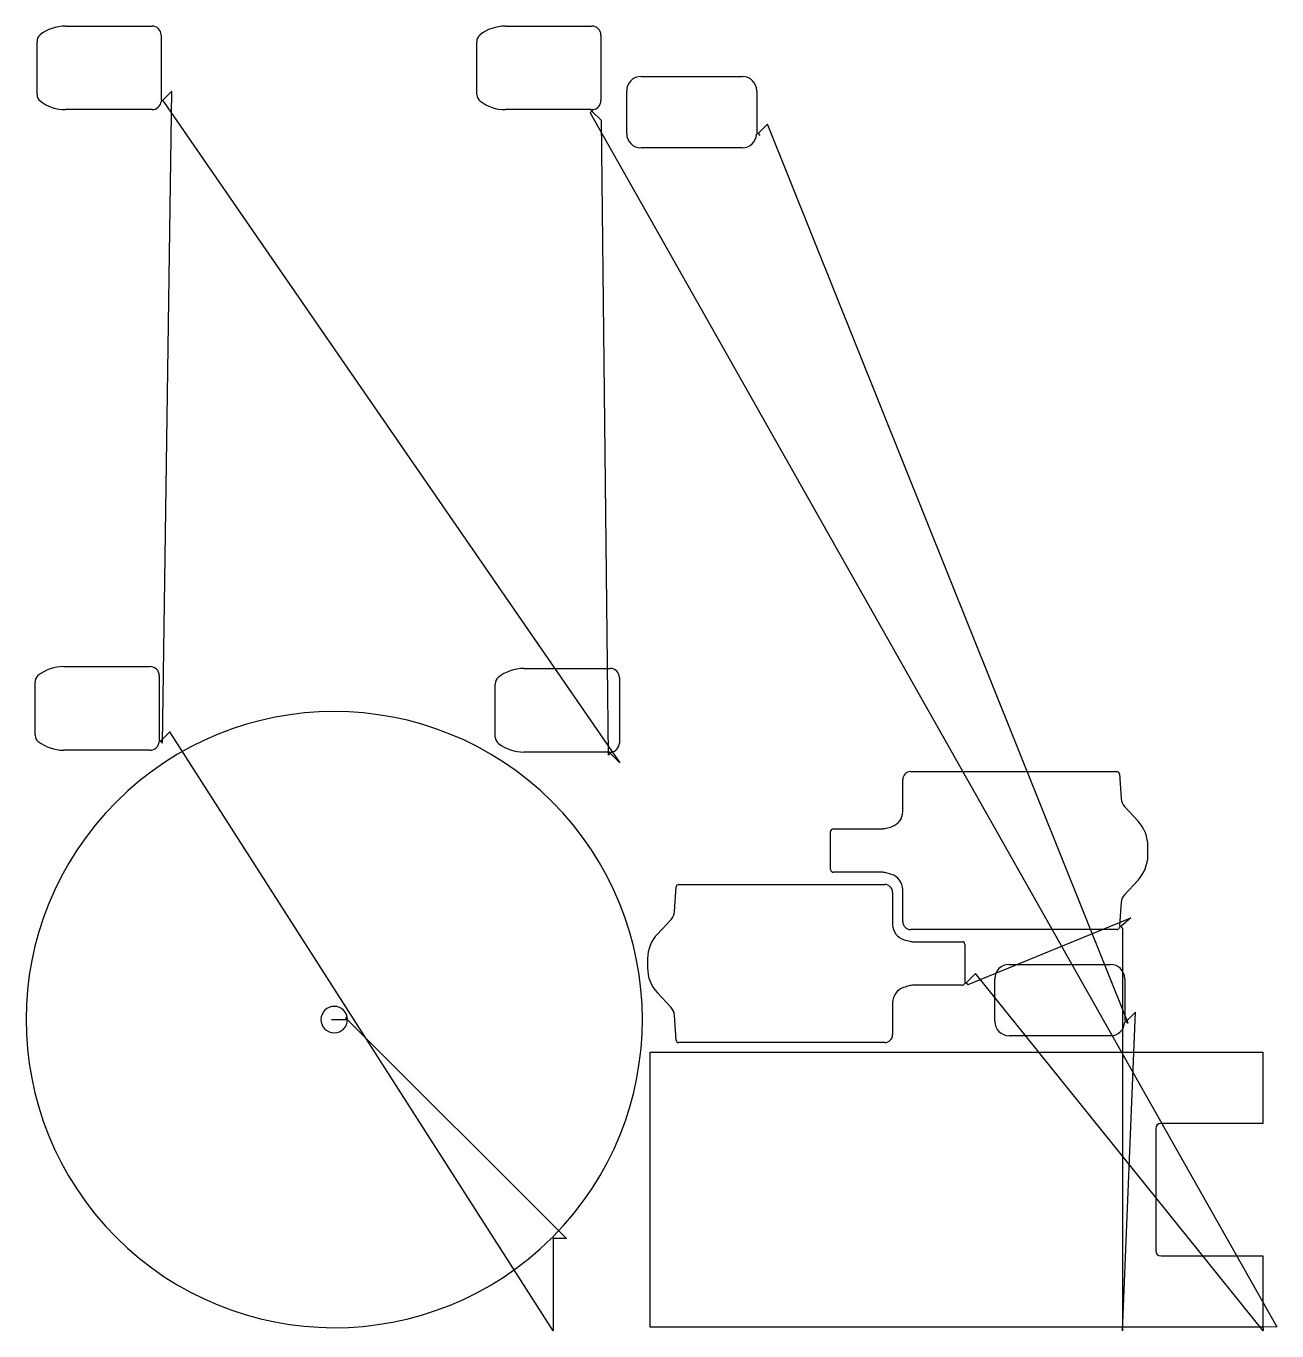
# Model space of a CAD drawing. Header units: metres. Extents: x 6 to 2363, y 0 to 2460.
import ezdxf

# ---------------------------------------------------------------- set-up
doc = ezdxf.new("R2010")
doc.units = ezdxf.units.M

msp = doc.modelspace()

# ---------------------------------------------------------------- linework, layer by layer
at = {"layer": 'TOOL_0'}
for p, q in [((80.039, 2459.66), (242.936, 2459.66)), ((259.936, 2442.66), (259.936, 2320.66)), ((909.072, 2459.657), (1071.969, 2459.657)), ((1088.969, 2442.657), (1088.969, 2319.157)), ((26.136, 2330.405), (26.136, 2430.155)), ((855.169, 2330.402), (855.169, 2430.152)), ((1164.458, 2364.592), (1355.458, 2364.592)), ((280.18, 2336.782), (262.502, 2319.104)), ((262.569, 1108.102), (280.18, 2336.782)), ((1137.458, 2257.192), (1137.458, 2337.592)), ((1382.458, 2337.592), (1382.458, 2258.692)), ((262.502, 2319.104), (259.87, 2317.662)), ((259.936, 2320.66), (262.502, 2319.103)), ((262.502, 2319.103), (266.038, 2315.567)), ((266.038, 2315.567), (1124.39, 1070.969)), ((242.936, 2302.161), (80.036, 2302.161)), ((1070.468, 2302.158), (909.069, 2302.158)), ((1072.026, 2299.591), (1068.49, 2296.055)), ((1068.49, 2296.055), (2362.92, 7.734)), ((1072.025, 2299.592), (1070.468, 2302.158)), ((1089.703, 2281.914), (1072.025, 2299.592)), ((1073.468, 2302.223), (1072.026, 2299.591)), ((1103.177, 1085.11), (1089.703, 2281.914)), ((1402.715, 2274.833), (1385.037, 2257.156)), ((2082.323, 579.87), (1402.715, 2274.833)), ((1385.037, 2257.156), (1382.416, 2255.692)), ((1382.458, 2258.692), (1385.037, 2257.156)), ((1385.037, 2257.156), (1388.573, 2253.62)), ((1355.458, 2230.192), (1164.458, 2230.192)), ((76.57, 1252.195), (239.467, 1252.195)), ((256.467, 1235.195), (256.467, 1113.195)), ((943.759, 1248.712), (1106.656, 1248.712)), ((1123.656, 1231.712), (1123.656, 1108.212)), ((22.667, 1122.94), (22.667, 1222.69)), ((889.856, 1119.457), (889.856, 1219.207)), ((259.033, 1111.639), (256.401, 1110.197)), ((256.467, 1113.195), (259.033, 1111.638)), ((276.711, 1129.317), (259.033, 1111.639)), ((259.033, 1111.638), (262.569, 1108.102)), ((998.809, 0), (276.711, 1129.317)), ((239.467, 1094.696), (76.567, 1094.696)), ((1105.155, 1091.213), (943.756, 1091.213)), ((1106.713, 1088.646), (1103.177, 1085.11)), ((1106.712, 1088.647), (1105.155, 1091.213)), ((1124.39, 1070.969), (1106.712, 1088.647)), ((1108.155, 1091.278), (1106.713, 1088.646)), ((1657.832, 979.182), (1657.832, 1039.499)), ((1672.832, 1054.499), (2060.976, 1054.499)), ((2065.964, 1049.848), (2069.216, 1003.347)), ((2075.548, 988.715), (2101.194, 961.02)), ((1521.832, 869.5), (1521.832, 941.5)), ((1526.832, 946.5), (1618.616, 946.5)), ((1618.616, 864.5), (1526.832, 864.5)), ((1227.349, 790.388), (1230.601, 836.89)), ((1235.589, 841.541), (1623.733, 841.541)), ((2101.194, 849.979), (2075.549, 822.285)), ((1638.733, 826.541), (1638.733, 766.224)), ((1657.833, 771.5), (1657.833, 831.817)), ((2069.217, 807.653), (2066.175, 764.144)), ((1195.371, 748.061), (1221.017, 775.756)), ((1780.75, 652.822), (2087.571, 778.821)), ((2066.175, 764.144), (2068.664, 762.466)), ((2087.571, 778.821), (2068.663, 762.466)), ((2060.977, 756.5), (1672.833, 756.5)), ((2068.663, 762.466), (2065.965, 761.151)), ((2068.664, 762.466), (2071.935, 758.684)), ((2071.935, 758.684), (2071.935, -0.007)), ((1677.95, 733.541), (1769.734, 733.541)), ((1774.734, 728.541), (1774.734, 658.049)), ((1858.208, 690.842), (2049.208, 690.842)), ((1794.89, 674.038), (1777.213, 656.36)), ((2336.743, -0.005), (1794.89, 674.038)), ((1769.733, 651.542), (1677.949, 651.542)), ((1777.213, 656.36), (1774.508, 655.059)), ((1774.734, 658.049), (1777.214, 656.358)), ((1777.214, 656.358), (1780.75, 652.822)), ((1831.208, 583.442), (1831.208, 663.842)), ((2076.208, 663.842), (2076.208, 584.942)), ((1221.017, 609.326), (1195.371, 637.021)), ((1638.733, 618.859), (1638.733, 558.542)), ((1230.601, 548.193), (1227.349, 594.694)), ((2071.935, -0.007), (2096.465, 601.083)), ((2096.465, 601.083), (2078.787, 583.406)), ((581.322, 586.763), (611.322, 586.763)), ((611.322, 586.763), (607.786, 590.299)), ((607.786, 590.299), (1023.809, 174.272)), ((2078.787, 583.406), (2076.166, 581.942)), ((2076.208, 584.942), (2078.787, 583.406)), ((2078.787, 583.406), (2082.323, 579.87)), ((1623.733, 543.542), (1235.589, 543.542)), ((2049.208, 556.442), (1858.208, 556.442)), ((1181.608, 7.275), (1181.608, 525.275)), ((1181.608, 525.275), (2336.608, 525.275)), ((2336.608, 525.275), (2336.608, 391.275)), ((2134.608, 381.275), (2134.608, 151.275)), ((2336.608, 391.275), (2144.608, 391.275)), ((998.809, 174.272), (995.91, 175.05)), ((998.029, 177.169), (998.809, 174.272)), ((1023.809, 174.272), (998.809, 174.272)), ((998.809, 174.272), (998.809, 169.272)), ((998.809, 169.272), (998.809, 0)), ((2144.608, 141.275), (2336.608, 141.275)), ((2336.608, 141.275), (2336.608, 7.275)), ((2336.608, 7.275), (1181.608, 7.275)), ((2362.92, 7.734), (2336.608, 7.275)), ((2336.608, 7.275), (2336.743, 4.975)), ((2336.743, 4.975), (2336.743, -0.005))]:
    msp.add_line(p, q, dxfattribs=at)
for centre, radius, start, end in [((41.331, 2431.273), 15.236, 130.722845, 184.20806), ((80.039, 2380.974), 78.686, 90, 128.188554), ((242.936, 2442.66), 17, 0, 90), ((870.364, 2431.27), 15.236, 130.722845, 184.20806), ((909.072, 2380.971), 78.686, 90, 128.188554), ((1071.969, 2442.657), 17, 0, 90), ((1164.458, 2337.592), 27, 90, 180), ((1355.458, 2337.592), 27, 0, 90), ((41.136, 2330.405), 15, 180, 232.391351), ((80.036, 2380.911), 78.75, 232.395387, 270), ((242.936, 2319.161), 17, 270, 354.941355), ((870.169, 2330.402), 15, 180, 232.391351), ((909.069, 2380.908), 78.75, 232.395387, 270), ((1071.969, 2319.157), 17, 275.058645, 0), ((1164.458, 2257.192), 27, 180, 270), ((1355.458, 2257.192), 27, 270, 356.815226), ((37.862, 1223.808), 15.236, 130.722845, 184.20806), ((76.57, 1173.509), 78.686, 90, 128.188554), ((239.467, 1235.195), 17, 0, 90), ((905.051, 1220.325), 15.236, 130.722845, 184.20806), ((943.759, 1170.026), 78.686, 90, 128.188554), ((1106.656, 1231.712), 17, 0, 90), ((586.322, 586.764), 580.75, 315.147337, 134.999721), ((37.667, 1122.94), 15, 180, 232.391351), ((76.567, 1173.446), 78.75, 232.395387, 270), ((239.467, 1111.696), 17, 270, 354.941355), ((904.856, 1119.457), 15, 180, 232.391351), ((943.756, 1169.963), 78.75, 232.395387, 270), ((1106.656, 1108.212), 17, 275.058645, 0), ((1672.832, 1039.499), 15, 90, 180), ((2060.964, 1049.486), 5.013, 4.140989, 89.862847), ((586.322, 586.764), 580.75, 134.999721, 314.851686), ((2093.235, 1005.055), 24.08, 184.067477, 222.733061), ((1627.811, 979.198), 30.021, 288.078262, 359.969464), ((2049.833, 913.459), 70, 0, 42.800116), ((1526.832, 941.5), 5, 90, 180), ((1618.616, 975.5), 29, 270, 285.998858), ((1547.229, 1242.366), 305.245, 285.073222, 287.128204), ((1367.952, 905.5), 751.923, 359.268699, 0.606479), ((2049.765, 897.569), 70.069, 317.220265, 358.637571), ((1526.832, 869.5), 5, 180, 270), ((1618.543, 834.9), 29.6, 76.143561, 89.858697), ((1545.398, 562.245), 311.891, 73.09295, 75.093031), ((1235.601, 836.528), 5.013, 90.137153, 175.859011), ((1623.733, 826.541), 15, 0, 90), ((1627.833, 831.817), 30, 0, 74.0003), ((2093.236, 805.945), 24.08, 137.266939, 175.932523), ((1203.33, 792.096), 24.08, 317.266939, 355.932523), ((1668.733, 766.224), 30, 180, 254.0003), ((1672.833, 771.5), 15, 180, 270), ((1246.8, 700.472), 70.069, 137.220865, 178.637571), ((2060.965, 761.513), 5.013, 270.137153, 355.859011), ((1751.168, 1035.796), 311.891, 253.09295, 255.092451), ((1678.024, 763.141), 29.6, 256.13558, 269.856761), ((1769.734, 728.541), 5, 0, 90), ((1928.613, 692.541), 751.923, 179.268699, 180.606479), ((1858.208, 663.842), 27, 90, 180), ((2049.208, 663.842), 27, 0, 90), ((1246.732, 684.582), 70, 180, 222.800116), ((1668.754, 618.844), 30.021, 108.084297, 179.971372), ((1749.336, 355.676), 305.245, 105.073222, 107.128798), ((1677.949, 622.542), 29, 90, 105.998858), ((1769.733, 656.542), 5, 270, 342.746464), ((586.322, 586.763), 25, 0, 180), ((1203.33, 592.986), 24.08, 4.067477, 42.733061), ((586.322, 586.763), 25, 180, 0), ((1858.208, 583.442), 27, 180, 270), ((2049.208, 583.442), 27, 270, 356.815226), ((1235.601, 548.555), 5.013, 184.140989, 269.862847), ((1623.733, 558.542), 15, 270, 0), ((2144.608, 381.275), 10, 90, 180), ((2144.608, 151.275), 10, 180, 270)]:
    msp.add_arc(centre, radius, start, end, dxfattribs=at)

doc.saveas('drawing.dxf')
